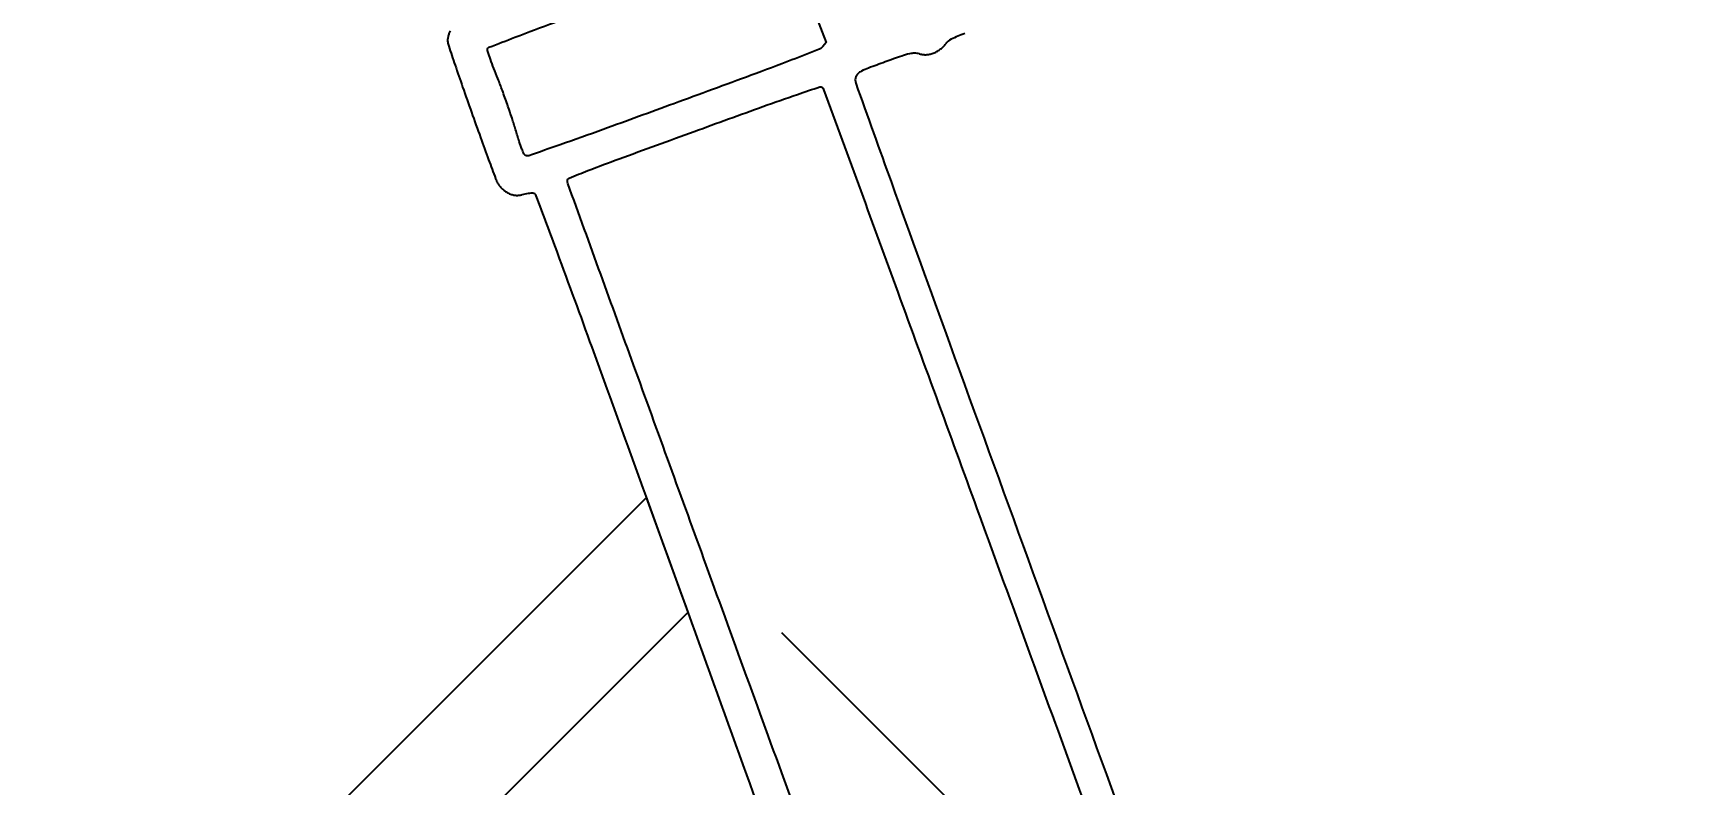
# Model space of a CAD drawing. Header units: metres. Extents: x 26.3 to 44.2, y 14.4 to 19.6.
# Drawn here: x 28.6737 to 28.8102, y 19.0876 to 19.1491 of the extents above; entities that cross this region are included whole.
import ezdxf

# ---------------------------------------------------------------- set-up
doc = ezdxf.new("R2010")
doc.units = ezdxf.units.M
doc.header["$MEASUREMENT"] = 0
doc.layers.add('Dimensions', color=7, linetype='Continuous', plot=False)
doc.layers.add('Frame(Steel)', color=140, linetype='Continuous')
doc.layers.add('Suspensions', color=6, linetype='Continuous')
doc.styles.get("Standard").update_dxf_attribs({"font": 'arial.ttf'})
doc.dimstyles.new('Annotative', dxfattribs={"dimscale": 0, "dimtxt": 0.18, "dimasz": 0.18, "dimexe": 0.18, "dimexo": 0.0625, "dimgap": 0.09, "dimtad": 0, "dimtih": 1, "dimtoh": 1, "dimdec": 4, "dimzin": 0, "dimdsep": 46, "dimtxsty": 'Standard', "dimcen": 0.09, "dimadec": 0, "dimazin": 0, "dimtfac": 1, "dimtdec": 4, "dimtofl": 0, "dimtmove": 0, "dimatfit": 3, "dimfxl": 1, "dimtolj": 1, "dimtzin": 0, "dimarcsym": 0})

# ---------------------------------------------------------------- blocks, each defined once
blk = doc.blocks.new('*D83')
at = {"layer": 'Defpoints', "color": 0, "transparency": 16777216}
for p in [(28.67574575120831, 19.44829767138783), (28.87900149537925, 18.48732803355922), (29.42195853375229, 18.48732803355922)]:
    blk.add_point(p, dxfattribs=at)
at = {"layer": 'Dimensions', "color": 0, "lineweight": -2, "transparency": 16777216}
for p, q in [((28.69137075120831, 19.44829767138783), (29.46695853375229, 19.44829767138783)), ((29.42195853375229, 19.40329767138783), (29.42195853375229, 19.013288636921)), ((29.42195853375229, 18.53232803355922), (29.42195853375229, 18.92233706802605)), ((28.89462649537925, 18.48732803355922), (29.46695853375229, 18.48732803355922))]:
    blk.add_line(p, q, dxfattribs=at)
at = {"layer": 'Dimensions', "color": 0, "transparency": 16777216}
for points in [[(29.41445853375229, 19.40329767138783), (29.42945853375229, 19.40329767138783), (29.42195853375229, 19.44829767138783)], [(29.41445853375229, 18.53232803355922), (29.42945853375229, 18.53232803355922), (29.42195853375229, 18.48732803355922)]]:
    blk.add_solid(points, dxfattribs=at)
at = {"layer": 'Dimensions', "color": 0, "transparency": 16777216, "insert": (29.42195853375229, 18.96781285247351), "char_height": 0.045, "attachment_point": 5}
blk.add_mtext('\\A1;0.9610', dxfattribs=at)
blk = doc.blocks.new('*D59')
at = {"layer": 'Defpoints', "color": 0, "transparency": 16777216}
for p in [(28.72384681228646, 19.11114646949823), (28.37098025623385, 18.75827991344561), (29.33210497554318, 17.79715519413628)]:
    blk.add_point(p, dxfattribs=at)
at = {"layer": 'Dimensions', "color": 0, "lineweight": -2, "transparency": 16777216}
for p, q in [((28.73489535574249, 19.10009792604219), (29.71679133674919, 18.11820194503551)), ((28.38202879968988, 18.74723136998957), (29.36392478069657, 17.76533538898289)), ((29.6531517264424, 18.1182019450355), (29.55401403801696, 18.01906425661007)), ((29.36392478069657, 17.82897499928968), (29.46306246912201, 17.92811268771511))]:
    blk.add_line(p, q, dxfattribs=at)
at = {"layer": 'Dimensions', "color": 0, "transparency": 16777216}
for points in [[(29.64784842558349, 18.1235052458944), (29.65845502730129, 18.11289864417661), (29.68497153159579, 18.1500217501889)], [(29.35862147983767, 17.83427830014858), (29.36922808155547, 17.82367169843078), (29.33210497554318, 17.79715519413628)]]:
    blk.add_solid(points, dxfattribs=at)
at = {"layer": 'Dimensions', "color": 0, "transparency": 16777216, "insert": (29.50853825356949, 17.9735884721626), "char_height": 0.045, "attachment_point": 5}
blk.add_mtext('\\A1;0.4990', dxfattribs=at)

msp = doc.modelspace()

# ---------------------------------------------------------------- linework, layer by layer
at = {"layer": 'Frame(Steel)'}
for p, q in [((28.72384681228646, 19.11114646949823), (28.37098025623384, 18.75827991344561)), ((28.72725515195276, 19.1017452344461), (28.37378983095228, 18.74827991344561))]:
    msp.add_line(p, q, dxfattribs=at)
at = {"layer": 'Suspensions'}
for p, q in [((28.72725515195276, 19.1017452344461), (28.72384681228282, 19.11114646950828)), ((28.7272551519564, 19.10174523443605), (28.72384681228646, 19.11114646949823))]:
    msp.add_line(p, q, dxfattribs=at)
for points in [[(28.74663431636023, 19.05646787014403, -0.000105), (28.73580975569477, 19.08617856166846, -0.000166), (28.72874273299342, 19.10560850025224, -0.000276), (28.72279369024451, 19.122009806547, -9e-06), (28.71741797319636, 19.13685679590133, -0.091432), (28.71738263250192, 19.13706901376663, -0.299413), (28.71753492133452, 19.13729200630656, -0.004576), (28.71905561521402, 19.137900500483, -0.005091), (28.72161632672427, 19.13886814947193, -0.000512), (28.72774864298771, 19.14110724276259, -0.000626), (28.73338805179128, 19.14315182330258, -0.00419), (28.73620236426211, 19.14414159093625, -0.002185), (28.73804670181632, 19.1447639206954, -0.302879), (28.73826041268055, 19.14470543312918, -0.091468), (28.73835442569316, 19.14454609343088, -5e-06), (28.74442218712479, 19.12795459666813, -0.000212), (28.75111022074858, 19.10964242111334, -0.000128), (28.75902547446381, 19.08792430642326, -0.000139), (28.76693245560459, 19.06619287811852, -0.00023)], [(28.77359568516775, 19.04783763945483, -9e-06), (28.77961134467395, 19.03124159069436, -0.061218)], [(28.73698207653798, 19.15251049727888), (28.73856574521124, 19.14839387497594), (28.73828990958375, 19.1480691760823, -0.12309), (28.73792331477064, 19.14780655587595, -0.002414), (28.73575468414974, 19.1469607820393, -0.003431), (28.73242684592471, 19.14570753208336, -0.000592), (28.72610440871179, 19.1433844409074, -0.000691), (28.72031118470655, 19.14127265459975, -0.002817), (28.71678173451575, 19.14001405112092, -0.000857), (28.71421294777852, 19.13911924169729, -0.194865), (28.71396386685914, 19.13913206272013, -0.172735), (28.71382629975479, 19.13926772605149, -0.020012), (28.71365082653748, 19.13967117150266, -0.016267), (28.71343357150596, 19.140289845545, -0.004681), (28.71313781590975, 19.14126030298421, 0.007839), (28.71284838168023, 19.14218894089542, 0.004276), (28.71246569314314, 19.14331958675811, 0.00426), (28.71205702459023, 19.14446236166652, 0.006755), (28.71168551498234, 19.14543321961712, -0.003582), (28.71135739050628, 19.14627466545658, -0.005224), (28.71108134759467, 19.14702112505457, -0.002693), (28.71085792173636, 19.14765602653599, -0.087806), (28.71083239494267, 19.14781642545361, -0.304152), (28.7109617319991, 19.14800232341918, -0.001686), (28.71307659269176, 19.14882025783985, -0.003625), (28.71632410654749, 19.15003675969015, -0.000525), (28.72296131370663, 19.15246040200733, -0.000731)]]:
    msp.add_lwpolyline(points, format="xyb", dxfattribs=at)
for centre, radius, start, end in [((28.70839859805767, 19.14854772866786), 0.0008289205456087263, 175.2264147224335, 189.5039004657608), ((28.70952307153087, 19.14845382349032), 0.001957308233547048, 167.7132018266242, 175.2263404459498), ((28.70963121155673, 19.14875408843563), 0.002078688680828372, 189.5040295050973, 198.5980525744973), ((28.70966314539031, 19.14842332068699), 0.002100664806792032, 160.3734907536593, 167.7133198683587), ((28.70904810278729, 19.1486426562906), 0.001447682792908146, 150.6718532896482, 160.3737921708889), ((28.74929539560394, 19.14761902956846), 0.001151430659259691, 115.816539772091, 145.4532032117152), ((28.7557951026757, 19.13418367757473), 0.01607640554078531, 111.5006751466619, 115.816599726039), ((29.1703338126621, 19.30377804266075), 0.4881643941370011, 198.5978113477334, 198.7894083897897), ((28.78224469521896, 19.04002946250124), 0.1136207918319041, 109.2695271350266, 109.9999312593688), ((28.7467907049856, 19.14144302411291), 0.006188506636861501, 103.1913560132558, 109.2694711670662), ((28.74578880074677, 19.14571756886568), 0.00179811429138729, 89.63932991701286, 103.1913822354914), ((28.74579030885994, 19.14595804937441), 0.001557629053903655, 74.54657789149557, 89.63912014664314), ((28.74669858430137, 19.1492435746641), 0.001851130354847901, 254.5467468712714, 263.8618039001759), ((28.74666794012658, 19.14895865754006), 0.001564570006907701, 263.8619202583792, 274.4291635694754), ((28.74665746766604, 19.14909395015946), 0.001700267336469508, 274.4289279304998, 284.519980736678), ((28.7464327812867, 19.14996147089384), 0.002596412522032817, 284.5201402964312, 291.8682115344142), ((28.74658616904078, 19.14957929618731), 0.002184605152728392, 291.8681932010977, 299.9412655185051), ((28.74643048389164, 19.14984959367745), 0.002496532385968551, 299.9412267047486, 307.2453397327259), ((28.74653107728669, 19.14971728375607), 0.002330324845749766, 307.2453480244692, 314.7777172911619), ((28.74714199647723, 19.14910160643265), 0.001462983607294752, 314.7777020029052, 325.453344951121), ((28.9417789147667, 19.22601883832672), 0.2467439409632369, 198.7894272457195, 199.232896025669), ((28.74157695118112, 19.1453727794997), 0.0006278132177186016, 131.9589715546225, 159.4290172936602), ((28.74207914388, 19.14481423184542), 0.001378927715589728, 116.7032156035069, 131.9589064898067), ((28.74412280922019, 19.14075140026952), 0.005926802871836202, 110.6566039660111, 116.7031139739949), ((28.78642077032743, 19.02855643030497), 0.125830217331871, 110.0000375796201, 110.6566454163155), ((29.10422523142968, 19.28269344906904), 0.4187928215179701, 199.232924334968, 199.531320586058), ((28.74170811007447, 19.14532355766022), 0.0007679040624794103, 159.4291396895384, 199.6669318497046), ((34.65042067483002, 21.25708774676314), 6.275513489604379, 199.6668063110537, 199.7456453005539), ((29.0995268285789, 19.28102666923215), 0.4138075287116901, 199.531307912156, 199.8345170004341), ((28.94933861828123, 19.22685358472508), 0.2541478230958019, 199.8345650719734, 200.2713875660135), ((29.09870911961392, 19.28202219868405), 0.4133807425390928, 200.2713318870254, 200.4989106484501), ((28.71462011082393, 19.13842552682832), 0.003326635327222172, 200.4989223268012, 207.5278265547386), ((28.71285120562312, 19.13750359583621), 0.001331896656723537, 207.527633862891, 218.867747208328), ((28.71375131872546, 19.13822906552723), 0.00248797185737705, 218.8678581015481, 225.9716339860339), ((28.71381722211106, 19.1382972364081), 0.002582790237520151, 225.9715338818392, 232.9766254021555), ((28.71330789112711, 19.13762191091408), 0.00173692820735741, 232.9767474979156, 242.4073485314882), ((31.98047701863645, 20.29870888457588), 3.438774310417196, 199.7456418991646, 199.9800961471444), ((28.71347144972447, 19.13793486743297), 0.002090047447123814, 242.4073488134814, 251.0935818936069), ((28.71327325514448, 19.13735619775803), 0.001478377859648506, 251.0935542136702, 262.3536483176817), ((28.71326587535926, 19.13730124052072), 0.001422927348740229, 262.353714881265, 273.8552300280107), ((28.71324106599292, 19.13766938045336), 0.001791902300009451, 273.8552645966831, 283.5308944949105), ((28.71487887819551, 19.13086364619166), 0.005208129675054701, 100.7464223948868, 103.5310894186774), ((28.71499249578888, 19.13026479845613), 0.005817660286750019, 98.18320226846159, 100.7460502450508), ((28.71489836208712, 19.13091952074379), 0.005156205505654994, 95.6035870994925, 98.18339249206728), ((28.71450037347514, 19.13497589999317), 0.001080348841098556, 87.38054994809808, 95.60354753996504), ((28.71453544366059, 19.13574246624461), 0.0003129807835418294, 20.5036553754073, 87.38052265409031), ((27.26170747447078, 18.5924473596921), 1.551402494920006, 20.32028607499128, 20.50363253031927), ((27.62495619721028, 18.72696392973376), 1.164046919011658, 19.91346069499214, 20.32026030231097), ((-14.31951768947047, 3.532091240537513), 45.77596287956296, 19.88462917569179, 19.91350624841366), ((138.9123114548079, 59.17673365324097), 117.2189044992931, 199.9801340141236, 199.9984686635285), ((14.31653252729683, 13.88951079703447), 15.32436995100646, 19.83168026037772, 19.88462155970611), ((20.41593858599011, 16.08924547838687), 8.840421544583476, 19.75167721215358, 19.83166211710635), ((123.8988993988923, 53.71280172007184), 101.2421371877064, 199.9984945922183, 200.0188918896712)]:
    msp.add_arc(centre, radius, start, end, dxfattribs=at)

# ---------------------------------------------------------------- dimensions: what is measured, and where the dimension line sits
at = {"layer": 'Dimensions'}
dim = msp.add_linear_dim(base=(29.42195853375229, 18.48732803355922), p1=(28.67574575120829, 19.44829767138782), p2=(28.87900149537923, 18.48732803355922), angle=90, dimstyle='Annotative', dxfattribs=at)
dim.commit()
dim.dimension.update_dxf_attribs({"geometry": '*D83', "text_midpoint": (29.42195853375229, 18.96781285247351)})
dim = msp.add_aligned_dim(p1=(28.72384681228646, 19.11114646949823), p2=(28.37098025623385, 18.75827991344561), distance=1.3592356131792889, dimstyle='Annotative', dxfattribs=at)
dim.commit()
dim.dimension.update_dxf_attribs({"geometry": '*D59', "text_midpoint": (29.50853825356949, 17.9735884721626)})

doc.saveas('drawing.dxf')
